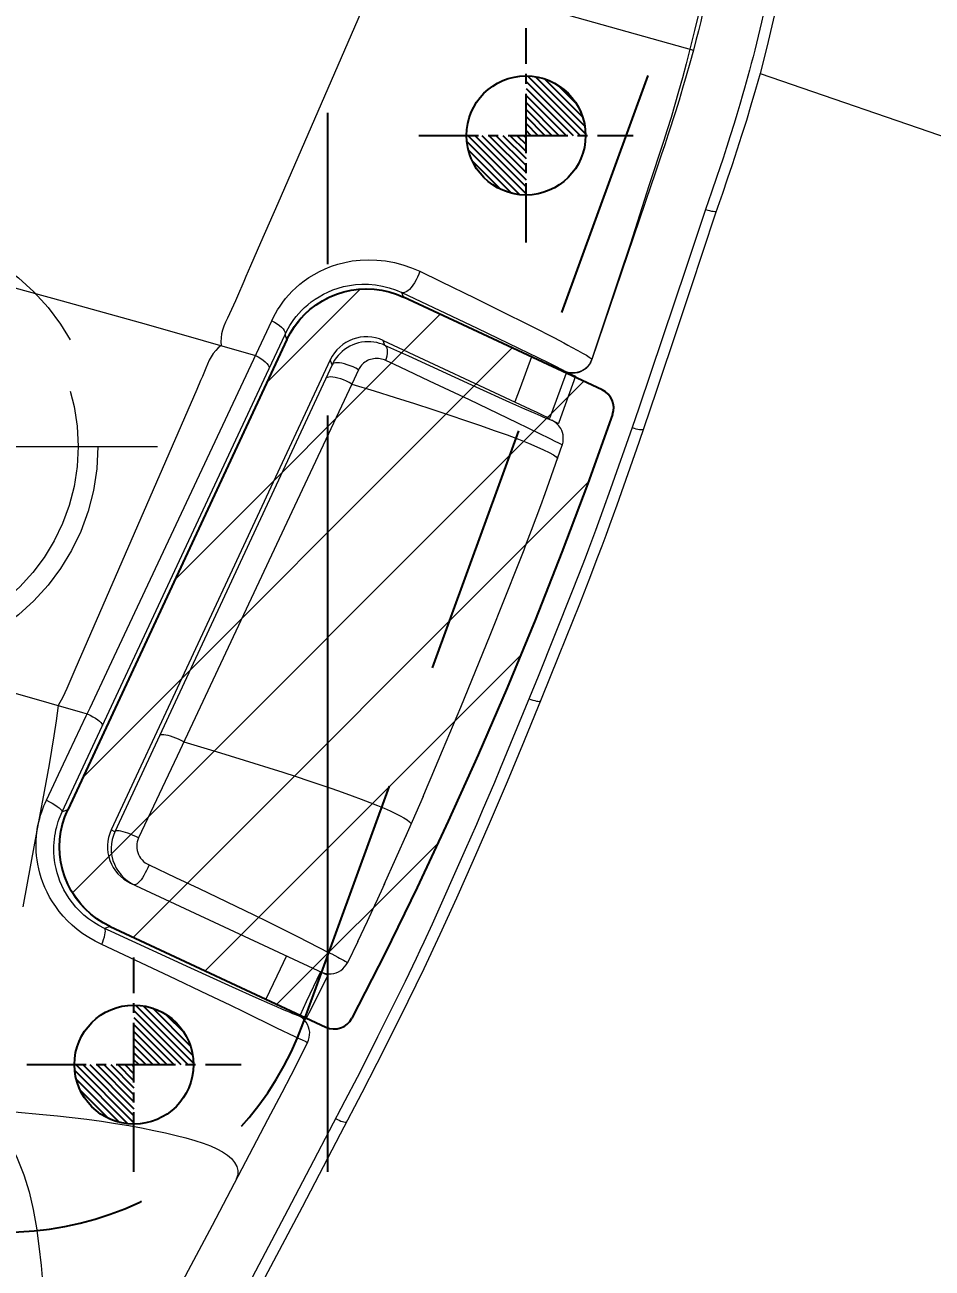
# Model space of a CAD drawing. Header units: inches. Extents: x 160917 to 162189, y -51061 to -50161.
# Drawn here: x 161592.8 to 161615.66, y -50372.04 to -50340.73 of the extents above; entities that cross this region are included whole.
import ezdxf

# ---------------------------------------------------------------- set-up
doc = ezdxf.new("R2010")
doc.units = ezdxf.units.IN
doc.header["$LTSCALE"] = 2
doc.header["$MEASUREMENT"] = 0
for name, pattern in [('ACAD_ISO02W100', [15, 12, -3]), ('CENTER', [50.8, 31.75, -6.35, 6.35, -6.35]), ('CENTER2', [1.125, 0.75, -0.125, 0.125, -0.125]), ('HIDDEN', [9.525, 6.35, -3.175])]:
    doc.linetypes.add(name, pattern=pattern)
for name, color, linetype in [('DEFAULT_1', 7, 'CENTER'), ('PIN', 4, 'CONTINUOUS'), ('SCREW', 52, 'HIDDEN'), ('y-cut', 7, 'CONTINUOUS'), ('壓塊', 157, 'CONTINUOUS')]:
    doc.layers.add(name, color=color, linetype=linetype)
for name, color, linetype, lineweight in [('dim', 3, 'CONTINUOUS', 15), ('PRODUCT', 1, 'CONTINUOUS', 15), ('截面', 191, 'CONTINUOUS', 15), ('枕位', 75, 'CONTINUOUS', 15), ('螺絲', 42, 'ACAD_ISO02W100', 15)]:
    doc.layers.add(name, color=color, linetype=linetype, lineweight=lineweight)
doc.styles.add('ROMANC', font='romanc', dxfattribs={"width": 0.6, "height": 1})

# ---------------------------------------------------------------- blocks, each defined once
blk = doc.blocks.new('20160823.165622')
at = {"layer": '截面', "linetype": 'Continuous', "ltscale": 0.3}
h = blk.add_hatch(dxfattribs=at)
h.set_pattern_fill('ANSI31', color=256, scale=15, style=0)
h.set_pattern_definition([(45, (-3383.3948, 1002.8706), (-1.3258252, 1.3258252), [])])
h.paths.add_polyline_path([(-73.824, 61.266, 1), (-92.824, 61.266, 1)])
h.paths.add_polyline_path([(-22.197, 84.62, 0.373533), (-22.044, 83.982), (-17.561, 80.78), (-17.398, 80.674), (-17.228, 80.584), (-17.053, 80.509), (-16.871, 80.45), (-16.682, 80.406), (-16.492, 80.379), (-16.3, 80.369), (-16.106, 80.375), (-15.915, 80.399), (-15.727, 80.439), (-15.542, 80.495), (-15.363, 80.567), (-15.192, 80.655), (-15.028, 80.757), (-14.874, 80.873), (-14.732, 81.001), (-14.601, 81.141), (-14.481, 81.295), (-6.885, 91.928), (-6.779, 92.091), (-6.689, 92.26), (-6.615, 92.435), (-6.555, 92.618), (-6.511, 92.807), (-6.484, 92.997), (-6.474, 93.19), (-6.481, 93.384), (-6.504, 93.575), (-6.545, 93.764), (-6.602, 93.95), (-6.674, 94.128), (-6.761, 94.3), (-6.864, 94.465), (-6.98, 94.619), (-7.108, 94.761), (-7.249, 94.893), (-7.403, 95.013), (-12.093, 98.364, 0.382846), (-12.756, 98.29), (-13.983, 96.876), (-15.164, 95.437), (-16.3, 93.973), (-17.39, 92.485), (-18.435, 90.971), (-19.438, 89.428), (-20.4, 87.855), (-21.32, 86.252)])
h.paths.add_polyline_path([(-3.987, 77.836), (-3.979, 77.644), (-3.954, 77.453), (-3.912, 77.264), (-3.854, 77.08), (-3.78, 76.902), (-3.691, 76.73), (-3.588, 76.568), (-3.471, 76.416), (-3.34, 76.274), (-3.199, 76.144), (-3.048, 76.028), (-2.886, 75.925), (-2.714, 75.835), (2.724, 73.299, 0.401701), (3.379, 73.522), (4.215, 75.163), (5.025, 76.816), (5.808, 78.481), (6.564, 80.157), (7.293, 81.844), (7.996, 83.545), (8.673, 85.26), (9.324, 86.988), (9.949, 88.728, 0.385263), (9.688, 89.347), (4.684, 91.68), (4.503, 91.755), (4.32, 91.812), (4.133, 91.854), (3.942, 91.879), (3.748, 91.888), (3.555, 91.879), (3.363, 91.854), (3.173, 91.812), (2.989, 91.754), (2.811, 91.68), (2.638, 91.59), (2.476, 91.487), (2.323, 91.369), (2.18, 91.238), (2.051, 91.097), (1.935, 90.946), (1.832, 90.784), (1.742, 90.612), (-3.779, 78.772), (-3.854, 78.591), (-3.912, 78.408), (-3.953, 78.221), (-3.978, 78.03)])
h.paths.add_polyline_path([(-5.724, 139.049), (-5.562, 128.95), (-5.55, 128.785), (-5.523, 128.627), (-5.479, 128.473), (-5.418, 128.324), (-5.342, 128.179), (-5.252, 128.045), (-5.148, 127.921), (-5.031, 127.808), (-4.904, 127.708), (-4.767, 127.622), (-4.62, 127.551), (-4.469, 127.495), (-4.314, 127.456), (-4.155, 127.434), (-3.99, 127.427), (9.395, 127.642), (9.56, 127.653), (9.718, 127.681), (9.872, 127.725), (10.021, 127.785), (10.166, 127.862), (10.3, 127.951), (10.424, 128.055), (10.537, 128.173), (10.637, 128.3), (10.723, 128.437), (10.794, 128.583), (10.85, 128.735), (10.889, 128.89), (10.911, 129.049), (10.918, 129.214), (10.76, 139.065, 0.409527), (10.26, 139.557), (-5.224, 139.557, 0.418916)])
h.paths.add_polyline_path([(-93.609, 92.793), (-93.598, 92.6), (-93.571, 92.41), (-93.527, 92.221), (-93.467, 92.038), (-93.392, 91.862), (-93.302, 91.692), (-93.196, 91.529), (-87.589, 83.68), (-87.469, 83.527), (-87.339, 83.387), (-87.197, 83.26), (-87.043, 83.144), (-86.879, 83.041), (-86.707, 82.954), (-86.528, 82.882), (-86.342, 82.825), (-86.153, 82.785), (-85.961, 82.761), (-85.766, 82.755), (-85.573, 82.765), (-85.382, 82.792), (-85.193, 82.836), (-85.01, 82.896), (-84.834, 82.971), (-84.665, 83.061), (-84.501, 83.167), (-81.445, 85.35, 0.414214), (-81.213, 86.745), (-88.229, 96.567, 0.414214), (-89.624, 96.799), (-92.686, 94.612), (-92.838, 94.492), (-92.978, 94.362), (-93.105, 94.22), (-93.221, 94.067), (-93.323, 93.903), (-93.411, 93.732), (-93.482, 93.553), (-93.539, 93.367), (-93.579, 93.179), (-93.602, 92.987)])
h.paths.add_polyline_path([(-111.785, 86.571), (-107.088, 75.443, 0.425093), (-105.745, 74.926), (-102.029, 76.658), (-101.856, 76.748), (-101.694, 76.852), (-101.543, 76.968), (-101.401, 77.098), (-101.269, 77.241), (-101.151, 77.394), (-101.048, 77.557), (-100.958, 77.729), (-100.883, 77.908), (-100.825, 78.092), (-100.783, 78.282), (-100.758, 78.473), (-100.75, 78.666), (-100.758, 78.859), (-100.783, 79.05), (-100.825, 79.235), (-100.882, 79.418), (-100.956, 79.597), (-105.034, 88.343), (-105.124, 88.515), (-105.227, 88.677), (-105.343, 88.829), (-105.473, 88.97), (-105.616, 89.102), (-105.769, 89.219), (-105.931, 89.323), (-106.103, 89.412), (-106.281, 89.486), (-106.465, 89.544), (-106.654, 89.586), (-106.845, 89.611), (-107.037, 89.62), (-107.231, 89.611), (-107.421, 89.586), (-107.607, 89.545), (-107.789, 89.487), (-107.969, 89.413), (-111.286, 87.866, 0.403417)])
h.paths.add_polyline_path([(6.029, 102.701), (6.04, 102.519), (6.066, 102.34), (6.108, 102.163), (6.164, 101.988), (6.233, 101.819), (6.317, 101.657), (6.414, 101.501), (6.524, 101.355), (6.645, 101.218), (6.777, 101.091), (6.919, 100.976), (7.07, 100.873), (7.229, 100.783), (7.395, 100.706), (7.565, 100.644), (7.74, 100.596), (7.921, 100.561), (12.733, 99.863, 0.404229), (13.297, 100.269), (13.602, 102.074), (13.869, 103.881), (14.097, 105.692), (14.286, 107.505), (14.436, 109.321), (14.547, 111.142), (14.62, 112.97), (14.653, 114.804), (14.648, 116.644, 0.410269), (14.148, 117.137), (8.99, 117.137), (8.803, 117.129), (8.62, 117.106), (8.441, 117.068), (8.264, 117.014), (8.091, 116.945), (7.925, 116.863), (7.767, 116.767), (7.616, 116.658), (7.476, 116.537), (7.347, 116.404), (7.228, 116.261), (7.122, 116.109), (7.03, 115.948), (6.951, 115.78), (6.887, 115.606), (6.838, 115.43), (6.803, 115.248), (6.784, 115.062), (6.032, 102.885)])
h.paths.add_polyline_path([(-9.989, 114.513), (-9.984, 112.88), (-9.966, 111.248), (-9.933, 109.616), (-9.886, 107.984), (-9.826, 106.353), (-9.751, 104.722), (-9.663, 103.091, 0.356031), (-9.235, 102.625), (-4.838, 101.987), (-4.633, 101.967), (-4.431, 101.966), (-4.231, 101.983), (-4.032, 102.018), (-3.835, 102.073), (-3.646, 102.144), (-3.464, 102.233), (-3.289, 102.339), (-3.126, 102.459), (-2.975, 102.594), (-2.835, 102.744), (-2.711, 102.904), (-2.603, 103.075), (-2.509, 103.256), (-2.434, 103.444), (-2.376, 103.636), (-2.336, 103.834), (-2.313, 104.038), (-1.58, 115.926), (-1.577, 116.128), (-1.592, 116.327), (-1.625, 116.522), (-1.675, 116.716), (-1.743, 116.905), (-1.828, 117.086), (-1.929, 117.259), (-2.046, 117.424), (-2.176, 117.576), (-2.32, 117.715), (-2.477, 117.842), (-2.643, 117.954), (-2.819, 118.049), (-3.004, 118.129), (-3.194, 118.191), (-3.387, 118.236), (-3.584, 118.263), (-3.787, 118.273), (-9.457, 118.273, 0.408821), (-9.957, 117.782), (-9.98, 116.147)])
h.paths.add_polyline_path([(-117.289, 114.429), (-117.278, 113.089), (-117.245, 111.75), (-117.188, 110.413), (-117.108, 109.078), (-117.005, 107.746), (-116.879, 106.413), (-116.73, 105.082), (-116.557, 103.75), (-116.36, 102.42, 0.411006), (-115.229, 101.585), (-112.19, 102.026), (-112.009, 102.06), (-111.833, 102.108), (-111.663, 102.171), (-111.498, 102.247), (-111.338, 102.338), (-111.187, 102.441), (-111.045, 102.556), (-110.912, 102.683), (-110.791, 102.82), (-110.682, 102.967), (-110.585, 103.122), (-110.501, 103.285), (-110.431, 103.453), (-110.375, 103.628), (-110.334, 103.806), (-110.308, 103.984), (-110.297, 104.166), (-110.3, 104.35), (-110.855, 113.353), (-110.875, 113.54), (-110.91, 113.721), (-110.959, 113.898), (-111.023, 114.071), (-111.102, 114.24), (-111.194, 114.4), (-111.3, 114.552), (-111.418, 114.696), (-111.548, 114.828), (-111.688, 114.949), (-111.839, 115.059), (-111.997, 115.155), (-112.162, 115.237), (-112.335, 115.306), (-112.512, 115.359), (-112.691, 115.397), (-112.874, 115.42), (-113.061, 115.428), (-116.289, 115.428, 0.41394)])
h.paths.add_polyline_path([(-99.071, 114.42), (-99.068, 114.217), (-98.561, 105.996), (-98.539, 105.794), (-98.5, 105.598), (-98.443, 105.408), (-98.369, 105.222), (-98.277, 105.042), (-98.171, 104.872), (-98.049, 104.712), (-97.911, 104.563), (-97.762, 104.428), (-97.601, 104.307), (-97.429, 104.2), (-97.249, 104.11), (-97.061, 104.038), (-96.867, 103.982), (-96.67, 103.944), (-96.472, 103.924), (-96.272, 103.923), (-96.07, 103.939), (-93.042, 104.307, 0.379232), (-92.163, 105.3), (-92.163, 115.564, 0.414214), (-93.163, 116.564), (-96.863, 116.564), (-97.065, 116.555), (-97.262, 116.528), (-97.455, 116.483), (-97.644, 116.421), (-97.829, 116.341), (-98.005, 116.246), (-98.172, 116.134), (-98.329, 116.007), (-98.473, 115.868), (-98.603, 115.716), (-98.72, 115.551), (-98.821, 115.378), (-98.905, 115.196), (-98.974, 115.007), (-99.024, 114.813), (-99.057, 114.618)])
at = {"layer": 'y-cut', "linetype": 'ByBlock'}
for p, q in [((9.688, 89.347), (4.684, 91.68)), ((1.742, 90.612), (-3.779, 78.772)), ((-2.714, 75.835), (2.724, 73.299))]:
    blk.add_line(p, q, dxfattribs=at)
for points in [[(1.742, 90.612), (1.832, 90.784), (1.935, 90.946), (2.051, 91.097), (2.18, 91.238), (2.323, 91.369), (2.476, 91.487), (2.638, 91.59), (2.811, 91.68), (2.989, 91.754), (3.173, 91.812), (3.363, 91.854), (3.555, 91.879), (3.748, 91.888), (3.942, 91.879), (4.133, 91.854), (4.32, 91.812), (4.503, 91.755), (4.684, 91.68)], [(9.949, 88.728), (9.324, 86.988), (8.673, 85.26), (7.996, 83.545), (7.293, 81.844), (6.564, 80.157), (5.808, 78.481), (5.025, 76.816), (4.215, 75.163), (3.379, 73.522)], [(-2.714, 75.835), (-2.886, 75.925), (-3.048, 76.028), (-3.199, 76.144), (-3.34, 76.274), (-3.471, 76.416), (-3.588, 76.568), (-3.691, 76.73), (-3.78, 76.902), (-3.854, 77.08), (-3.912, 77.264), (-3.954, 77.453), (-3.979, 77.644), (-3.987, 77.836), (-3.978, 78.03), (-3.953, 78.221), (-3.912, 78.408), (-3.854, 78.591), (-3.779, 78.772)]]:
    blk.add_lwpolyline(points, dxfattribs=at)
for centre, start, end in [((9.477, 88.893), 340.7207, 65), ((2.935, 73.752), 245, 332.5414)]:
    blk.add_arc(centre, 0.5, start, end, dxfattribs=at)
blk = doc.blocks.new('20140813.092309')
at = {"layer": '螺絲', "color": 137, "linetype": 'CENTER', "ltscale": 0.25}
for p, q in [((0, -7.042), (0, 7.042)), ((-7, 0), (7, 0))]:
    blk.add_line(p, q, dxfattribs=at)
at = {"layer": '螺絲', "color": 137, "linetype": 'Continuous'}
blk.add_lwpolyline([(-1.443, 2.5), (-2.887, 0), (-1.443, -2.5), (1.443, -2.5), (2.887, 0), (1.443, 2.5)], close=True, dxfattribs=at)
at = {"layer": '螺絲', "color": 137, "linetype": 'HIDDEN'}
blk.add_circle((0, 0), 5.5, dxfattribs=at)
at = {"layer": '螺絲', "color": 137}
for radius in [5, 3]:
    blk.add_circle((0, 0), radius, dxfattribs=at)
at = {"layer": 'dim', "style": 'ROMANC', "width": 0.8}
blk.add_text('M6', height=3.1716, dxfattribs=at).set_placement((-2.976, -1.589))

msp = doc.modelspace()

# ---------------------------------------------------------------- hatches: boundary and pattern name
at = {"layer": 'PIN', "linetype": 'Continuous'}
h = msp.add_hatch(dxfattribs=at)
h.set_pattern_fill('ANSI31', color=3, angle=90, style=0)
h.set_pattern_definition([(135, (161810.71027, -50357.7509), (-0.08838835, -0.08838835), [])])
h.paths.add_polyline_path([(161605.428, -50343.511), (161603.928, -50343.511, 0.414214), (161605.428, -50345.011)])
h.paths.add_polyline_path([(161605.428, -50342.011), (161605.428, -50343.511), (161606.928, -50343.511, 0.414214)])
h = msp.add_hatch(dxfattribs=at)
h.set_pattern_fill('ANSI31', color=3, angle=90, style=0)
h.set_pattern_definition([(135, (161800.83136, -50381.1509), (-0.08838835, -0.08838835), [])])
h.paths.add_polyline_path([(161595.549, -50366.911), (161594.049, -50366.911, 0.414214), (161595.549, -50368.411)])
h.paths.add_polyline_path([(161595.549, -50365.411), (161595.549, -50366.911), (161597.049, -50366.911, 0.414214)])

# ---------------------------------------------------------------- linework, layer by layer
at = {"layer": 'DEFAULT_1', "color": 2, "linetype": 'CENTER', "ltscale": 0.3}
msp.add_line((161600.428, -50289.605), (161600.428, -50390.991), dxfattribs=at)
at = {"layer": 'PIN', "color": 3, "linetype": 'CENTER2'}
for p, q in [((161605.428, -50346.211), (161605.428, -50340.811)), ((161602.728, -50343.511), (161608.128, -50343.511)), ((161595.549, -50369.611), (161595.549, -50364.211)), ((161592.849, -50366.911), (161598.249, -50366.911))]:
    msp.add_line(p, q, dxfattribs=at)
at = {"layer": 'PIN', "color": 3, "linetype": 'Continuous'}
for centre in [(161605.428, -50343.511), (161595.549, -50366.911)]:
    msp.add_circle(centre, 1.5, dxfattribs=at)
at = {"layer": 'PRODUCT', "linetype": 'ByBlock'}
for p, q in [((161605.238, -50340.126), (161609.645, -50341.364)), ((161609.787, -50340.387), (161609.673, -50340.864)), ((161609.673, -50340.864), (161609.558, -50341.34)), ((161610.894, -50342.466), (161610.815, -50342.733)), ((161610.815, -50342.733), (161610.742, -50342.98)), ((161610.671, -50343.209), (161610.573, -50343.525)), ((161610.742, -50342.98), (161610.671, -50343.209)), ((161610.573, -50343.525), (161610.48, -50343.815)), ((161608.891, -50343.667), (161608.526, -50344.78)), ((161610.48, -50343.815), (161610.394, -50344.081)), ((161610.394, -50344.081), (161610.313, -50344.326)), ((161610.313, -50344.326), (161610.238, -50344.549)), ((161608.526, -50344.78), (161608.057, -50346.235)), ((161610.238, -50344.549), (161610.103, -50344.943)), ((161610.103, -50344.943), (161609.954, -50345.372)), ((161610.378, -50344.971), (161610.256, -50345.323)), ((161609.954, -50345.372), (161609.8, -50345.831)), ((161610.256, -50345.323), (161610.198, -50345.494)), ((161610.198, -50345.494), (161609.572, -50347.377)), ((161609.8, -50345.831), (161609.465, -50346.835)), ((161598.741, -50346.216), (161598.486, -50346.792)), ((161608.057, -50346.235), (161607.779, -50347.08)), ((161598.486, -50346.792), (161598.369, -50347.06)), ((161602.753, -50346.932), (161603.283, -50347.187)), ((161609.465, -50346.835), (161608.268, -50350.379)), ((161591.492, -50347.061), (161593.743, -50347.675)), ((161598.369, -50347.06), (161598.314, -50347.189)), ((161603.283, -50347.187), (161604.149, -50347.609)), ((161607.779, -50347.08), (161607.089, -50349.149)), ((161602.345, -50347.585), (161602.303, -50347.469)), ((161602.303, -50347.469), (161604.199, -50348.367)), ((161607.349, -50349.918), (161602.345, -50347.585)), ((161604.149, -50347.609), (161604.922, -50347.991)), ((161609.572, -50347.377), (161609.242, -50348.357)), ((161593.743, -50347.675), (161595.856, -50348.264)), ((161594.923, -50356.904), (161599.02, -50348.177)), ((161595.856, -50348.264), (161597.296, -50348.672)), ((161604.922, -50347.991), (161605.399, -50348.229)), ((161605.399, -50348.229), (161605.713, -50348.389)), ((161598.886, -50349.525), (161599.355, -50348.522)), ((161599.403, -50348.653), (161599.355, -50348.522)), ((161604.199, -50348.367), (161605.237, -50348.864)), ((161609.242, -50348.357), (161608.726, -50349.907)), ((161599.403, -50348.653), (161593.882, -50360.493)), ((161597.296, -50348.672), (161598.612, -50349.051)), ((161601.83, -50348.675), (161605.532, -50350.402)), ((161601.874, -50348.797), (161601.83, -50348.675)), ((161602.472, -50349.073), (161601.874, -50348.797)), ((161605.237, -50348.864), (161605.725, -50349.1)), ((161600.496, -50349.162), (161594.975, -50361.001)), ((161600.541, -50349.286), (161600.496, -50349.162)), ((161602.259, -50349.35), (161601.899, -50349.182)), ((161604.169, -50349.849), (161602.472, -50349.073)), ((161605.563, -50349.085), (161605.279, -50349.865)), ((161605.725, -50349.1), (161605.988, -50349.229)), ((161605.988, -50349.229), (161606.118, -50349.294)), ((161593.739, -50360.545), (161598.886, -50349.525)), ((161600.541, -50349.286), (161595.07, -50361.045)), ((161601.205, -50349.414), (161601.037, -50349.771)), ((161602.992, -50349.698), (161602.259, -50349.35)), ((161606.175, -50349.368), (161606.441, -50349.487)), ((161606.439, -50349.494), (161606.186, -50350.184)), ((161606.489, -50349.477), (161606.4, -50349.445)), ((161606.401, -50349.447), (161606.675, -50349.574)), ((161606.87, -50349.424), (161606.926, -50349.385)), ((161597.227, -50349.685), (161597.132, -50349.907)), ((161601.037, -50349.771), (161599.594, -50352.851)), ((161604, -50350.173), (161602.992, -50349.698)), ((161605.018, -50350.233), (161604.169, -50349.849)), ((161606.675, -50349.574), (161606.338, -50350.504)), ((161597.132, -50349.907), (161594.063, -50356.968)), ((161605.279, -50349.865), (161605.148, -50350.222)), ((161608.726, -50349.907), (161608.541, -50350.451)), ((161605.202, -50350.748), (161604, -50350.173)), ((161605.399, -50350.403), (161605.018, -50350.233)), ((161605.655, -50350.516), (161605.399, -50350.403)), ((161605.532, -50350.402), (161605.7, -50350.482)), ((161606.186, -50350.184), (161606.019, -50350.636)), ((161608.268, -50350.379), (161608.099, -50350.867)), ((161608.541, -50350.451), (161608.269, -50351.241)), ((161606.038, -50351.155), (161605.202, -50350.748)), ((161605.81, -50350.583), (161605.655, -50350.516)), ((161606.036, -50350.677), (161605.995, -50350.66)), ((161606.075, -50350.684), (161606.243, -50350.763)), ((161606.129, -50350.714), (161606.075, -50350.684)), ((161606.179, -50350.75), (161606.129, -50350.714)), ((161606.338, -50350.504), (161606.243, -50350.763)), ((161606.994, -50352.256), (161607.61, -50350.536)), ((161608.099, -50350.867), (161607.556, -50352.412)), ((161606.013, -50352.244), (161606.34, -50351.312)), ((161608.269, -50351.241), (161607.884, -50352.342)), ((161606.218, -50351.659), (161606.217, -50351.659)), ((161605.909, -50352.531), (161606.013, -50352.244)), ((161607.884, -50352.342), (161607.714, -50352.822)), ((161605.8, -50352.83), (161605.909, -50352.531)), ((161607.556, -50352.412), (161607.364, -50352.949)), ((161605.568, -50353.453), (161605.8, -50352.83)), ((161607.364, -50352.949), (161607.178, -50353.46)), ((161605.247, -50354.283), (161605.38, -50353.945)), ((161606.917, -50354.157), (161606.75, -50354.589)), ((161607.232, -50354.135), (161607.011, -50354.708)), ((161604.523, -50356.094), (161605.247, -50354.283)), ((161606.75, -50354.589), (161606.575, -50355.032)), ((161607.011, -50354.708), (161606.772, -50355.312)), ((161606.575, -50355.032), (161605.732, -50357.136)), ((161606.772, -50355.312), (161606.25, -50356.623)), ((161605.676, -50355.673), (161604.974, -50357.373)), ((161603.783, -50357.908), (161604.523, -50356.094)), ((161606.25, -50356.623), (161605.811, -50357.705)), ((161594.445, -50357.922), (161594.923, -50356.904)), ((161604.974, -50357.373), (161604.244, -50359.065)), ((161605.732, -50357.136), (161605.358, -50358.052)), ((161594.349, -50358.125), (161594.445, -50357.922)), ((161603.327, -50359.004), (161603.783, -50357.908)), ((161593.777, -50359.339), (161594.349, -50358.125)), ((161596.807, -50358.783), (161597.731, -50359.06)), ((161604.244, -50359.065), (161603.485, -50360.749)), ((161593.412, -50359.35), (161593.288, -50360.03)), ((161593.342, -50360.254), (161593.777, -50359.339)), ((161593.288, -50360.03), (161593.043, -50361.332)), ((161602.836, -50360.158), (161602.374, -50361.206)), ((161593.882, -50360.493), (161593.739, -50360.545)), ((161593.882, -50360.493), (161593.817, -50360.647)), ((161595.07, -50361.045), (161594.975, -50361.001)), ((161602.431, -50361.078), (161601.848, -50362.386)), ((161602.528, -50360.858), (161602.528, -50360.858)), ((161604.177, -50360.867), (161603.897, -50361.501)), ((161593.043, -50361.332), (161592.751, -50362.94)), ((161603.897, -50361.501), (161603.06, -50363.375)), ((161595.929, -50361.883), (161596.598, -50362.196)), ((161595.462, -50362.339), (161600.435, -50364.658)), ((161595.463, -50362.334), (161595.555, -50362.383)), ((161596.598, -50362.196), (161597.194, -50362.479)), ((161601.862, -50362.355), (161601.646, -50362.833)), ((161597.194, -50362.479), (161598.57, -50363.141)), ((161601.654, -50362.815), (161601.426, -50363.308)), ((161598.57, -50363.141), (161598.913, -50363.308)), ((161598.913, -50363.308), (161599.337, -50363.517)), ((161601.189, -50363.808), (161601.431, -50363.299)), ((161594.947, -50363.43), (161594.808, -50363.481)), ((161594.947, -50363.43), (161599.885, -50365.732)), ((161599.337, -50363.517), (161599.671, -50363.684)), ((161596.436, -50364.682), (161594.736, -50363.89)), ((161599.671, -50363.684), (161600.472, -50364.092)), ((161601.189, -50363.808), (161600.929, -50364.344)), ((161599.391, -50364.171), (161599.149, -50364.681)), ((161600.472, -50364.092), (161600.534, -50364.124)), ((161600.534, -50364.124), (161600.689, -50364.205)), ((161600.689, -50364.205), (161600.73, -50364.227)), ((161602.656, -50364.242), (161602.379, -50364.814)), ((161598.035, -50364.963), (161596.983, -50364.484)), ((161600.251, -50364.572), (161599.892, -50365.329)), ((161600.928, -50364.342), (161600.929, -50364.344)), ((161597.421, -50365.151), (161596.436, -50364.682)), ((161599.149, -50364.681), (161598.873, -50365.26)), ((161600.435, -50364.658), (161600.197, -50365.141)), ((161602.379, -50364.814), (161601.97, -50365.644)), ((161597.975, -50365.417), (161597.421, -50365.151)), ((161598.627, -50365.229), (161598.035, -50364.963)), ((161600.197, -50365.141), (161599.958, -50365.619)), ((161598.973, -50365.382), (161598.627, -50365.229)), ((161599.15, -50365.46), (161598.973, -50365.382)), ((161599.29, -50365.519), (161599.15, -50365.46)), ((161599.892, -50365.329), (161599.734, -50365.662)), ((161599.4, -50365.566), (161599.29, -50365.519)), ((161599.485, -50365.601), (161599.4, -50365.566)), ((161599.67, -50365.638), (161599.526, -50365.568)), ((161599.668, -50365.67), (161599.656, -50365.667)), ((161599.676, -50365.673), (161599.668, -50365.67)), ((161599.731, -50365.668), (161599.67, -50365.638)), ((161599.688, -50365.673), (161599.884, -50365.765)), ((161599.746, -50365.705), (161599.688, -50365.673)), ((161599.958, -50365.619), (161599.884, -50365.765)), ((161600.385, -50365.965), (161599.898, -50365.738)), ((161601.97, -50365.644), (161601.688, -50366.211)), ((161599.607, -50366.208), (161599.148, -50365.989)), ((161599.923, -50366.356), (161599.5, -50367.182)), ((161599.884, -50366.339), (161599.868, -50366.331)), ((161601.688, -50366.211), (161601.439, -50366.705)), ((161601.439, -50366.705), (161601.17, -50367.232)), ((161599.5, -50367.182), (161599.274, -50367.618)), ((161601.17, -50367.232), (161600.865, -50367.82)), ((161601.29, -50367.62), (161600.742, -50368.665)), ((161600.865, -50367.82), (161600.074, -50369.331)), ((161600.742, -50368.665), (161599.786, -50370.501)), ((161600.074, -50369.331), (161599.428, -50370.572)), ((161599.428, -50370.572), (161598.046, -50373.182))]:
    msp.add_line(p, q, dxfattribs=at)
for points in [[(161612.586, -50335.289), (161612.475, -50336.111), (161612.358, -50336.912), (161612.233, -50337.693), (161612.101, -50338.453), (161611.961, -50339.191), (161611.814, -50339.91), (161611.659, -50340.61), (161611.495, -50341.29), (161611.324, -50341.95)], [(161601.866, -50339.037), (161599.173, -50345.222), (161598.741, -50346.216)], [(161611.597, -50339.558), (161611.521, -50339.925), (161611.482, -50340.109), (161611.442, -50340.292), (161611.402, -50340.475), (161611.361, -50340.656), (161611.319, -50340.836), (161611.277, -50341.013), (161611.234, -50341.19), (161611.191, -50341.363), (161611.148, -50341.533)], [(161609.995, -50339.926), (161609.942, -50340.162), (161609.887, -50340.4), (161609.83, -50340.639), (161609.77, -50340.88), (161609.709, -50341.121), (161609.645, -50341.364)], [(161609.558, -50341.34), (161609.465, -50341.707), (161609.37, -50342.061), (161609.274, -50342.404), (161609.178, -50342.735), (161609.083, -50343.056), (161608.987, -50343.366), (161608.891, -50343.667)], [(161609.645, -50341.364), (161609.555, -50341.692), (161609.465, -50342.011), (161609.374, -50342.32), (161609.283, -50342.621), (161609.191, -50342.914)], [(161611.148, -50341.533), (161611.104, -50341.701), (161611.061, -50341.863), (161611.018, -50342.022)], [(161611.324, -50341.95), (161611.211, -50342.351), (161611.096, -50342.745), (161610.98, -50343.132), (161610.861, -50343.511), (161610.741, -50343.884), (161610.62, -50344.251), (161610.499, -50344.614), (161610.378, -50344.971)], [(161611.018, -50342.022), (161610.934, -50342.324), (161610.894, -50342.466)], [(161609.191, -50342.914), (161609.012, -50343.476), (161608.924, -50343.745), (161608.836, -50344.008)], [(161608.836, -50344.008), (161608.664, -50344.513), (161608.581, -50344.756), (161607.089, -50349.153)], [(161609.954, -50345.372), (161610.005, -50345.389), (161610.055, -50345.403), (161610.102, -50345.414), (161610.145, -50345.422), (161610.183, -50345.426), (161610.214, -50345.427), (161610.221, -50345.427)], [(161599.02, -50348.177), (161599.064, -50348.085), (161599.114, -50347.993), (161599.17, -50347.9), (161599.231, -50347.807), (161599.297, -50347.713), (161599.371, -50347.62), (161599.45, -50347.528), (161599.536, -50347.436), (161599.63, -50347.346), (161599.731, -50347.258), (161599.84, -50347.172), (161599.959, -50347.089), (161600.086, -50347.011), (161600.222, -50346.936), (161600.368, -50346.868), (161600.524, -50346.806), (161600.689, -50346.751), (161600.865, -50346.707), (161601.051, -50346.672), (161601.247, -50346.649), (161601.452, -50346.64), (161601.667, -50346.648), (161601.889, -50346.671), (161602.111, -50346.711), (161602.327, -50346.768), (161602.541, -50346.842), (161602.753, -50346.932)], [(161602.753, -50346.932), (161602.727, -50347.005), (161602.697, -50347.079), (161602.661, -50347.151), (161602.622, -50347.219), (161602.58, -50347.282), (161602.537, -50347.339), (161602.493, -50347.387), (161602.449, -50347.425), (161602.408, -50347.453), (161602.369, -50347.47), (161602.333, -50347.476), (161602.303, -50347.469)], [(161598.314, -50347.189), (161598.158, -50347.558), (161598.107, -50347.674), (161598.057, -50347.788), (161598.006, -50347.898), (161597.954, -50348.006), (161597.903, -50348.111), (161597.856, -50348.213), (161597.815, -50348.314), (161597.781, -50348.413), (161597.757, -50348.511), (161597.743, -50348.608), (161597.74, -50348.705), (161597.749, -50348.802)], [(161599.355, -50348.522), (161599.391, -50348.448), (161599.432, -50348.373), (161599.477, -50348.298), (161599.526, -50348.222), (161599.58, -50348.146), (161599.639, -50348.07), (161599.703, -50347.995), (161599.772, -50347.921), (161599.847, -50347.847), (161599.929, -50347.775), (161600.016, -50347.705), (161600.111, -50347.637), (161600.213, -50347.572), (161600.321, -50347.511), (161600.437, -50347.454), (161600.561, -50347.402), (161600.692, -50347.357), (161600.831, -50347.318), (161600.978, -50347.288), (161601.133, -50347.267), (161601.293, -50347.257), (161601.462, -50347.259), (161601.635, -50347.274), (161601.808, -50347.303), (161601.976, -50347.345), (161602.142, -50347.401), (161602.303, -50347.469)], [(161601.872, -50347.426), (161601.709, -50347.398), (161601.543, -50347.381), (161601.377, -50347.377), (161601.212, -50347.386), (161601.047, -50347.407), (161600.885, -50347.44), (161600.726, -50347.485), (161600.57, -50347.542), (161600.42, -50347.61), (161600.275, -50347.689), (161600.136, -50347.779), (161600.005, -50347.878), (161599.881, -50347.987), (161599.766, -50348.106)], [(161602.345, -50347.585), (161602.19, -50347.52), (161602.032, -50347.467), (161601.873, -50347.426)], [(161599.02, -50348.177), (161599.09, -50348.216), (161599.155, -50348.257), (161599.214, -50348.299), (161599.264, -50348.342), (161599.305, -50348.384), (161599.335, -50348.424), (161599.353, -50348.461), (161599.36, -50348.494), (161599.355, -50348.522)], [(161599.563, -50348.366), (161599.66, -50348.232), (161599.766, -50348.105)], [(161599.403, -50348.653), (161599.478, -50348.507), (161599.563, -50348.366)], [(161605.713, -50348.389), (161606.007, -50348.54), (161606.144, -50348.611)], [(161597.749, -50348.802), (161597.675, -50348.86), (161597.609, -50348.926), (161597.549, -50349.001), (161597.496, -50349.083), (161597.447, -50349.172), (161597.402, -50349.267), (161597.359, -50349.368)], [(161601.874, -50348.797), (161601.809, -50348.77), (161601.74, -50348.747), (161601.669, -50348.728), (161601.595, -50348.715), (161601.519, -50348.707), (161601.442, -50348.705), (161601.364, -50348.709), (161601.286, -50348.719), (161601.209, -50348.735), (161601.133, -50348.757), (161601.06, -50348.785), (161600.989, -50348.819), (161600.921, -50348.857), (161600.857, -50348.901), (161600.797, -50348.949), (161600.742, -50349), (161600.691, -50349.055), (161600.646, -50349.111), (161600.606, -50349.169), (161600.571, -50349.227), (161600.541, -50349.286)], [(161601.899, -50349.182), (161601.916, -50349.12), (161601.928, -50349.061), (161601.936, -50349.005), (161601.938, -50348.954), (161601.935, -50348.909), (161601.927, -50348.87), (161601.914, -50348.838), (161601.896, -50348.813), (161601.874, -50348.797)], [(161606.144, -50348.611), (161606.382, -50348.736), (161606.485, -50348.791), (161606.577, -50348.841)], [(161606.577, -50348.841), (161606.731, -50348.925), (161606.796, -50348.961), (161606.853, -50348.993), (161606.904, -50349.022), (161606.949, -50349.048), (161606.988, -50349.071), (161607.02, -50349.091), (161607.047, -50349.11), (161607.068, -50349.127), (161607.083, -50349.14), (161607.089, -50349.149)], [(161598.612, -50349.051), (161598.682, -50349.089), (161598.747, -50349.13), (161598.806, -50349.172), (161598.856, -50349.214), (161598.897, -50349.255), (161598.927, -50349.294), (161598.947, -50349.33), (161598.954, -50349.362), (161598.949, -50349.39)], [(161601.899, -50349.182), (161601.864, -50349.166), (161601.828, -50349.154), (161601.79, -50349.144), (161601.751, -50349.136), (161601.711, -50349.131), (161601.671, -50349.129), (161601.63, -50349.131), (161601.589, -50349.135), (161601.549, -50349.142), (161601.51, -50349.153), (161601.471, -50349.166), (161601.435, -50349.182), (161601.4, -50349.201), (161601.366, -50349.223), (161601.336, -50349.246), (161601.307, -50349.272), (161601.281, -50349.299), (161601.258, -50349.327), (161601.238, -50349.355), (161601.22, -50349.384), (161601.205, -50349.414)], [(161607.089, -50349.149), (161607.051, -50349.235), (161606.998, -50349.312), (161606.931, -50349.378), (161606.853, -50349.431), (161606.767, -50349.468)], [(161606.926, -50349.385), (161606.956, -50349.359), (161606.992, -50349.322), (161607.026, -50349.278), (161607.056, -50349.229), (161607.082, -50349.173), (161607.089, -50349.153)], [(161607.089, -50349.149), (161607.09, -50349.15), (161607.09, -50349.151), (161607.089, -50349.152), (161607.089, -50349.153)], [(161597.359, -50349.368), (161597.273, -50349.578), (161597.227, -50349.685)], [(161601.205, -50349.414), (161601.139, -50349.376), (161601.069, -50349.342), (161600.997, -50349.311), (161600.925, -50349.284), (161600.855, -50349.263), (161600.789, -50349.248), (161600.727, -50349.239), (161600.672, -50349.236), (161600.625, -50349.239), (161600.587, -50349.249), (161600.559, -50349.265), (161600.541, -50349.286)], [(161606.118, -50349.294), (161606.221, -50349.347), (161606.264, -50349.368), (161606.301, -50349.388), (161606.332, -50349.404), (161606.358, -50349.418), (161606.378, -50349.43), (161606.392, -50349.439), (161606.4, -50349.445)], [(161606.4, -50349.445), (161606.401, -50349.446), (161606.401, -50349.446), (161606.401, -50349.446), (161606.401, -50349.446), (161606.401, -50349.447), (161606.401, -50349.447)], [(161606.401, -50349.447), (161606.464, -50349.471), (161606.53, -50349.487), (161606.599, -50349.494), (161606.669, -50349.491), (161606.739, -50349.478), (161606.806, -50349.456), (161606.87, -50349.424)], [(161606.767, -50349.468), (161606.675, -50349.488), (161606.582, -50349.491), (161606.489, -50349.477)], [(161601.037, -50349.771), (161600.971, -50349.733), (161600.901, -50349.698), (161600.83, -50349.668), (161600.758, -50349.641), (161600.688, -50349.62), (161600.622, -50349.605), (161600.561, -50349.596), (161600.506, -50349.593), (161600.459, -50349.597), (161600.421, -50349.607), (161600.393, -50349.623), (161600.375, -50349.644)], [(161601.037, -50349.771), (161601.599, -50349.942), (161602.128, -50350.107), (161602.622, -50350.263), (161603.08, -50350.412), (161603.506, -50350.552), (161603.906, -50350.687), (161604.281, -50350.815), (161604.629, -50350.938), (161604.949, -50351.054), (161605.238, -50351.163), (161605.488, -50351.262), (161605.698, -50351.351), (161605.871, -50351.429), (161606.012, -50351.498), (161606.117, -50351.557)], [(161605.7, -50350.482), (161605.9, -50350.578), (161605.949, -50350.601), (161605.988, -50350.621), (161606.019, -50350.636)], [(161605.995, -50350.66), (161605.94, -50350.638), (161605.878, -50350.612), (161605.81, -50350.583)], [(161606.075, -50350.684), (161606.075, -50350.688), (161606.062, -50350.685), (161606.036, -50350.677)], [(161606.34, -50351.312), (161606.344, -50351.299), (161606.36, -50351.237), (161606.368, -50351.173), (161606.368, -50351.111), (161606.36, -50351.051), (161606.346, -50350.995), (161606.327, -50350.942), (161606.303, -50350.895), (161606.278, -50350.855), (161606.251, -50350.82), (161606.225, -50350.791), (161606.203, -50350.77), (161606.185, -50350.754), (161606.179, -50350.75)], [(161608.099, -50350.867), (161608.149, -50350.883), (161608.199, -50350.897), (161608.245, -50350.907), (161608.288, -50350.915), (161608.326, -50350.918), (161608.357, -50350.918), (161608.381, -50350.915), (161608.382, -50350.914)], [(161606.34, -50351.313), (161606.337, -50351.31), (161606.319, -50351.298), (161606.285, -50351.278), (161606.238, -50351.253), (161606.179, -50351.223), (161606.038, -50351.155)], [(161606.117, -50351.557), (161606.185, -50351.604), (161606.216, -50351.64), (161606.218, -50351.659)], [(161606.994, -50352.256), (161606.349, -50353.968), (161605.676, -50355.673)], [(161599.594, -50352.851), (161596.636, -50359.146), (161595.663, -50361.203)], [(161607.714, -50352.822), (161607.531, -50353.327), (161607.436, -50353.589), (161607.336, -50353.858), (161607.232, -50354.135)], [(161605.38, -50353.945), (161605.444, -50353.779), (161605.568, -50353.453)], [(161607.178, -50353.46), (161607.001, -50353.934), (161606.917, -50354.157)], [(161594.063, -50356.968), (161593.961, -50357.208), (161593.862, -50357.439), (161593.756, -50357.659), (161593.64, -50357.865)], [(161591.641, -50357.3), (161594.253, -50358.04), (161594.373, -50358.075)], [(161593.64, -50357.865), (161593.591, -50358.253), (161593.534, -50358.629), (161593.474, -50358.995), (161593.412, -50359.35)], [(161605.811, -50357.705), (161605.38, -50358.761), (161604.951, -50359.789), (161604.524, -50360.791)], [(161605.504, -50357.697), (161605.553, -50357.716), (161605.6, -50357.732), (161605.646, -50357.745), (161605.688, -50357.754), (161605.724, -50357.76), (161605.755, -50357.763), (161605.778, -50357.761), (161605.79, -50357.756)], [(161594.373, -50358.075), (161594.446, -50358.112), (161594.516, -50358.15), (161594.58, -50358.189), (161594.635, -50358.227), (161594.682, -50358.263), (161594.718, -50358.297), (161594.742, -50358.326), (161594.754, -50358.351), (161594.753, -50358.37)], [(161605.358, -50358.052), (161604.779, -50359.456), (161604.632, -50359.805)], [(161596.807, -50358.783), (161596.741, -50358.749), (161596.673, -50358.718), (161596.604, -50358.688), (161596.537, -50358.663), (161596.472, -50358.641), (161596.411, -50358.624), (161596.355, -50358.612), (161596.306, -50358.605), (161596.265, -50358.603), (161596.233, -50358.606), (161596.209, -50358.615), (161596.196, -50358.629)], [(161597.731, -50359.06), (161598.566, -50359.317), (161598.945, -50359.436), (161599.304, -50359.55), (161599.64, -50359.659), (161599.955, -50359.763), (161600.254, -50359.863), (161600.535, -50359.959), (161600.797, -50360.051), (161601.045, -50360.14), (161601.277, -50360.225), (161601.49, -50360.306), (161601.684, -50360.383), (161601.857, -50360.456), (161602.009, -50360.523), (161602.14, -50360.586), (161602.255, -50360.645), (161602.353, -50360.7), (161602.434, -50360.75), (161602.493, -50360.795), (161602.526, -50360.834), (161602.528, -50360.858)], [(161602.836, -50360.158), (161602.94, -50359.919), (161603.04, -50359.684), (161603.327, -50359.004)], [(161604.632, -50359.805), (161604.326, -50360.522), (161604.177, -50360.867)], [(161593.109, -50360.98), (161593.129, -50360.888), (161593.15, -50360.799), (161593.174, -50360.712), (161593.198, -50360.628), (161593.224, -50360.548), (161593.251, -50360.47), (161593.28, -50360.395), (161593.31, -50360.323), (161593.342, -50360.254)], [(161593.342, -50360.254), (161593.418, -50360.292), (161593.489, -50360.33), (161593.555, -50360.369), (161593.613, -50360.407), (161593.662, -50360.442), (161593.7, -50360.475), (161593.725, -50360.503), (161593.739, -50360.527), (161593.739, -50360.545)], [(161594.808, -50363.481), (161594.664, -50363.408), (161594.529, -50363.326), (161594.404, -50363.238), (161594.288, -50363.144), (161594.182, -50363.045), (161594.085, -50362.943), (161593.997, -50362.837), (161593.918, -50362.729), (161593.848, -50362.62), (161593.786, -50362.511), (161593.732, -50362.401), (161593.685, -50362.292), (161593.646, -50362.184), (161593.613, -50362.078), (161593.587, -50361.973), (161593.566, -50361.871), (161593.55, -50361.772), (161593.54, -50361.675), (161593.533, -50361.581), (161593.531, -50361.49), (161593.533, -50361.401), (161593.537, -50361.315), (161593.545, -50361.232), (161593.556, -50361.152), (161593.569, -50361.074), (161593.584, -50360.999), (161593.602, -50360.926), (161593.621, -50360.856), (161593.642, -50360.789), (161593.665, -50360.724), (161593.689, -50360.662), (161593.713, -50360.602), (161593.739, -50360.545)], [(161593.723, -50360.965), (161593.764, -50360.804), (161593.817, -50360.647)], [(161603.485, -50360.749), (161602.698, -50362.423), (161601.883, -50364.088), (161601.04, -50365.743)], [(161604.524, -50360.791), (161604.098, -50361.77), (161603.674, -50362.722)], [(161594.736, -50363.89), (161594.568, -50363.804), (161594.409, -50363.712), (161594.26, -50363.615), (161594.122, -50363.511), (161593.994, -50363.401), (161593.875, -50363.288), (161593.767, -50363.172), (161593.668, -50363.053), (161593.577, -50362.933), (161593.496, -50362.812), (161593.424, -50362.69), (161593.36, -50362.568), (161593.303, -50362.447), (161593.255, -50362.327), (161593.213, -50362.209), (161593.178, -50362.093), (161593.149, -50361.978), (161593.126, -50361.866), (161593.108, -50361.757), (161593.096, -50361.651), (161593.088, -50361.547), (161593.084, -50361.446), (161593.084, -50361.348), (161593.087, -50361.252), (161593.092, -50361.159), (161593.099, -50361.068), (161593.109, -50360.98)], [(161594.659, -50363.268), (161594.524, -50363.171), (161594.398, -50363.064), (161594.279, -50362.948), (161594.17, -50362.824), (161594.07, -50362.692), (161593.981, -50362.554), (161593.903, -50362.409), (161593.835, -50362.259), (161593.779, -50362.104), (161593.735, -50361.946), (161593.702, -50361.784), (161593.682, -50361.62), (161593.674, -50361.455), (161593.678, -50361.291), (161593.695, -50361.128), (161593.723, -50360.965)], [(161595.07, -50361.045), (161595.03, -50361.143), (161595.001, -50361.245), (161594.983, -50361.349), (161594.975, -50361.455), (161594.979, -50361.56), (161594.994, -50361.665), (161595.02, -50361.768), (161595.056, -50361.867), (161595.102, -50361.961), (161595.158, -50362.05), (161595.223, -50362.133), (161595.296, -50362.208), (161595.376, -50362.275), (161595.463, -50362.334)], [(161595.663, -50361.203), (161595.598, -50361.17), (161595.531, -50361.139), (161595.464, -50361.111), (161595.398, -50361.085), (161595.335, -50361.064), (161595.276, -50361.047), (161595.222, -50361.034), (161595.175, -50361.026), (161595.135, -50361.024), (161595.104, -50361.026), (161595.082, -50361.033), (161595.07, -50361.045)], [(161595.663, -50361.203), (161595.643, -50361.253), (161595.629, -50361.304), (161595.62, -50361.355), (161595.618, -50361.408), (161595.62, -50361.462), (161595.629, -50361.515), (161595.643, -50361.567), (161595.663, -50361.618), (161595.688, -50361.666), (161595.718, -50361.711), (161595.753, -50361.754), (161595.791, -50361.792), (161595.834, -50361.827), (161595.879, -50361.857), (161595.929, -50361.883)], [(161595.929, -50361.883), (161595.9, -50361.952), (161595.868, -50362.019), (161595.834, -50362.085), (161595.799, -50362.147), (161595.763, -50362.204), (161595.727, -50362.256), (161595.692, -50362.3), (161595.658, -50362.335), (161595.627, -50362.362), (161595.599, -50362.379), (161595.575, -50362.386), (161595.555, -50362.383)], [(161603.674, -50362.722), (161603.257, -50363.634), (161602.849, -50364.498), (161602.447, -50365.322), (161602.054, -50366.116), (161601.668, -50366.883), (161601.29, -50367.62)], [(161594.947, -50363.43), (161594.8, -50363.354), (161594.659, -50363.268)], [(161594.736, -50363.89), (161594.762, -50363.822), (161594.785, -50363.756), (161594.803, -50363.695), (161594.817, -50363.639), (161594.826, -50363.59), (161594.829, -50363.549), (161594.827, -50363.516), (161594.82, -50363.493), (161594.808, -50363.481)], [(161596.983, -50364.484), (161594.971, -50363.556), (161594.808, -50363.481)], [(161603.06, -50363.375), (161602.853, -50363.825), (161602.754, -50364.037), (161602.656, -50364.242)], [(161600.73, -50364.227), (161600.798, -50364.264), (161600.826, -50364.279)], [(161600.646, -50364.597), (161600.706, -50364.571), (161600.762, -50364.538), (161600.813, -50364.498), (161600.858, -50364.451), (161600.897, -50364.4), (161600.929, -50364.344)], [(161600.826, -50364.279), (161600.869, -50364.304), (161600.886, -50364.314), (161600.9, -50364.322), (161600.911, -50364.329), (161600.92, -50364.335), (161600.925, -50364.339), (161600.928, -50364.342)], [(161600.265, -50364.579), (161600.325, -50364.602), (161600.388, -50364.618), (161600.452, -50364.625), (161600.518, -50364.624), (161600.583, -50364.615), (161600.646, -50364.597)], [(161599.148, -50365.989), (161598.319, -50365.584), (161597.975, -50365.417)], [(161599.656, -50365.667), (161599.642, -50365.662), (161599.624, -50365.656), (161599.604, -50365.648), (161599.58, -50365.639), (161599.552, -50365.628), (161599.521, -50365.616), (161599.485, -50365.601)], [(161599.688, -50365.673), (161599.687, -50365.674), (161599.683, -50365.674), (161599.676, -50365.673)], [(161599.923, -50366.356), (161599.949, -50366.295), (161599.967, -50366.23), (161599.976, -50366.164), (161599.977, -50366.097), (161599.968, -50366.03), (161599.95, -50365.965), (161599.924, -50365.903), (161599.89, -50365.844), (161599.848, -50365.791), (161599.8, -50365.745), (161599.746, -50365.705)], [(161599.737, -50366.269), (161599.699, -50366.251), (161599.607, -50366.208)], [(161599.868, -50366.331), (161599.8, -50366.299), (161599.737, -50366.269)], [(161599.923, -50366.356), (161599.92, -50366.355), (161599.915, -50366.353), (161599.907, -50366.35), (161599.884, -50366.339)], [(161599.274, -50367.618), (161598.912, -50368.302), (161597.516, -50370.96)], [(161591.885, -50368.02), (161592.207, -50368.066), (161592.543, -50368.103), (161593.256, -50368.166)], [(161591.885, -50368.02), (161592.155, -50368.428), (161592.397, -50368.842), (161592.606, -50369.263), (161592.777, -50369.688), (161592.91, -50370.118), (161593.013, -50370.563), (161593.091, -50371.019), (161593.154, -50371.483), (161593.21, -50371.966), (161593.254, -50372.471), (161593.283, -50372.994), (161593.302, -50373.535), (161593.351, -50375.264)], [(161593.256, -50368.166), (161593.625, -50368.201), (161593.996, -50368.241), (161594.365, -50368.287), (161594.728, -50368.338), (161595.08, -50368.392), (161595.418, -50368.448), (161595.742, -50368.507), (161596.05, -50368.567), (161596.34, -50368.63), (161596.61, -50368.693), (161596.859, -50368.758), (161597.086, -50368.823), (161597.29, -50368.89), (161597.476, -50368.96), (161597.641, -50369.034), (161597.784, -50369.11), (161597.906, -50369.192), (161598.006, -50369.279), (161598.085, -50369.374), (161598.14, -50369.474), (161598.166, -50369.579), (161598.163, -50369.686), (161598.127, -50369.797)], [(161600.63, -50368.271), (161600.677, -50368.294), (161600.722, -50368.314), (161600.766, -50368.331), (161600.806, -50368.344), (161600.841, -50368.353), (161600.871, -50368.358), (161600.893, -50368.358), (161600.906, -50368.355)], [(161599.786, -50370.501), (161598.707, -50372.545), (161598.033, -50373.822)], [(161597.516, -50370.96), (161596.911, -50372.098), (161596.173, -50373.493)]]:
    msp.add_lwpolyline(points, dxfattribs=at)
for centre, start, end in [((161607.138, -50350.371), 340.7207, 65), ((161600.596, -50365.512), 245, 332.5414)]:
    msp.add_arc(centre, 0.5, start, end, dxfattribs=at)
for centre, major_axis, ratio, start_param, end_param in [((161601.406, -50349.589), (-0.046, 1.006), 0.99739, 5.801996, 7.370645), ((161595.886, -50361.428), (-0.429, 0.91), 0.998191, 0.692608, 2.265184)]:
    msp.add_ellipse(centre, major_axis=major_axis, ratio=ratio, start_param=start_param, end_param=end_param, dxfattribs=at)
at = {"layer": '壓塊', "color": 153, "linetype": 'HIDDEN', "ltscale": 0.5}
msp.add_lwpolyline([(161586.674, -50314.261), (161571.625, -50355.608, 0.414214), (161576.406, -50365.861), (161589.562, -50370.65, 0.414214), (161599.816, -50365.868), (161614.865, -50324.522, 0.414214), (161610.083, -50314.268), (161596.928, -50309.48, 0.414214)], format="xyb", close=True, dxfattribs=at)
at = {"layer": '枕位', "linetype": 'ByBlock', "ltscale": 0.3}
msp.add_line((161611.324, -50341.95), (161636.428, -50350.604), dxfattribs=at)

# ---------------------------------------------------------------- block references
at = {"layer": 'SCREW', "linetype": 'ByBlock', "ltscale": 0.3}
msp.add_blockref('20140813.092309', (161589.141, -50351.341), dxfattribs=at)
at = {"layer": 'y-cut', "linetype": 'ByBlock'}
msp.add_blockref('20160823.165622', (161597.661, -50439.265), dxfattribs=at)

doc.saveas('drawing.dxf')
